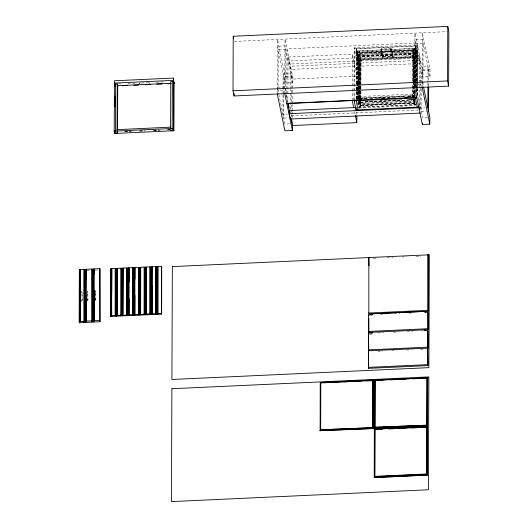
<?xml version="1.0" encoding="UTF-8"?>
<svg xmlns="http://www.w3.org/2000/svg" width="528" height="528" viewBox="0 0 528 528"><rect width="100%" height="100%" fill="white"/><g stroke="black" fill="none" stroke-linecap="round" stroke-linejoin="round"><path stroke-width="0.4" stroke-dasharray="2.64 1.98" d="M81.213 301.33A1.056 0.924 -11.7 0 0 82.13 300.366L81.998 292.195A1.056 0.924 -11.7 0 0 81.226 291.337M82.13 300.366L81.992 292.076M87.146 301.033A1.056 0.924 -11.7 0 0 87.925 300.102L87.8 291.925A1.056 0.924 -11.7 0 0 87.146 291.1M87.925 300.102L87.787 291.806M95.047 300.67A1.056 0.924 -11.7 0 0 95.832 299.739L95.7 291.562A1.056 0.924 -11.7 0 0 95.053 290.737M95.832 299.739L95.693 291.443M139.22 84.388L139.227 83.002M149.761 83.906L149.767 82.513M277.286 93.984L277.497 39.455L285.127 76.289L285.1 83.048L292.578 82.705L284.955 45.87L277.471 46.213L285.1 83.048M278.065 88.348L278.058 90.809L285.536 90.466L285.694 49.454L278.216 49.797L278.071 87.529M283.015 94.69L282.935 114.378L287.423 114.173M283.015 93.872L283.094 73.366L290.578 73.022L290.519 88.605M283.8 95.152L283.714 118.12L288.202 117.909M283.8 94.327L283.82 89.41M283.826 88.585L283.866 77.108L291.35 76.758L291.251 102.188M284.77 93.641L284.981 39.112L292.604 75.946L292.538 93.766M286.81 97.673L286.994 48.847L416.935 42.867L416.79 81.121M287.852 103.541L287.892 94.571M287.892 93.753L288.031 57.064L352.427 54.1L356.987 76.131L292.598 79.094L288.031 57.064M290.42 114.035L290.512 89.423M291.199 116.952L291.251 103.006M292.446 118.232L292.459 114.965M292.459 114.154L292.472 111.705M292.472 110.893L292.499 104.366M292.499 103.554L292.538 94.585M352.249 100.577L352.301 86.717M352.301 85.899L352.427 54.1M353.951 99.851L354.004 86.843M354.004 86.031L354.149 47.824L417.338 44.92L417.173 88.004M354.149 100.815L354.182 91.872M354.189 91.06L354.347 48.787L417.542 45.883L417.298 94.703M356.136 99.099L356.195 84.467M356.195 83.655L356.334 48.695L358.228 57.869L356.248 57.955L354.149 47.824M356.202 98.954L356.248 86.75M356.261 83.497L356.235 61.01M356.446 48.741L356.796 52.767L415.807 50.054L415.463 46.028L356.446 48.741L358.327 57.809M356.796 52.767L356.796 52.213L415.813 49.5L416.506 53.434L357.496 56.146L356.855 53.077L415.873 50.365M356.638 98.776L356.671 89.859M356.677 89.047L356.69 84.988M356.69 84.183L356.928 51.051L415.952 48.385L415.945 50.701L356.928 53.414L356.935 51.097M356.842 114.451L356.849 111.19M356.862 99.04L356.921 84.447M356.921 83.635L357.034 54.443L381.863 53.315L381.856 54.701L381.698 52.477M357.35 98.914L357.403 84.315M357.41 83.51L357.509 56.747L357.034 54.443M357.555 56.456L416.572 53.744L417.212 56.819L358.195 59.532L357.496 55.592L416.513 52.879L416.506 53.434M357.469 84.249L357.416 98.036L357.898 100.34M357.476 83.437L357.595 51.005L358.076 53.308L357.938 88.988M357.575 99.178L357.634 84.586M357.634 83.774L357.733 57.823L358.208 60.133L417.437 57.407L416.962 55.103M357.905 98.716L357.938 89.8M358.195 59.532L358.195 58.978L417.212 56.258L417.331 57.413M358.043 104.729L358.057 99.865M358.063 99.053L358.182 84.388M358.123 83.642L358.301 54.384L358.776 56.687L358.67 83.45M358.162 104.564L358.175 101.303M358.175 100.492L358.222 60.925M358.604 101.29L358.598 103.719L358.116 101.416M358.618 98.043L358.67 84.262M358.723 98.868L358.967 52.424M358.829 101.554L359.297 107.098L359.317 101.422M358.842 98.307L358.895 84.526M358.901 83.714L359 57.763L359.476 60.073M359.027 89.852L359.35 99.673M359.033 89.041L359.179 50.932L359.535 52.642L359.383 83.589M359.33 98.182L359.41 84.269M360.116 103.363L359.482 103.389L359.429 101.462M359.476 100.267L359.654 53.236M359.482 103.389L359.489 101.765M359.502 98.525L359.601 55.499M359.713 98.096L359.766 84.315M359.766 83.503L359.878 54.311L360.235 56.021L360.136 98.71M360.815 106.742L360.122 106.465L360.056 101.429M360.182 106.768L360.202 101.838M360.215 98.663L360.294 56.331M360.413 101.482L360.875 107.026L360.835 101.277M360.426 98.234L360.479 84.454M360.479 83.642L360.578 57.691L360.934 59.407L360.842 83.728M360.769 101.567L360.756 106.432L360.122 106.465M360.782 98.327L360.835 84.539M360.848 98.63L361.06 60.001M391.545 48.682L391.697 50.84L391.545 48.682A1.056 0.515 0.2 0 0 390.383 48.22L381.955 48.602A1.056 0.515 0.2 0 0 381.005 49.163L381.157 51.322L380.998 49.097M381.955 48.602L381.949 49.995A1.056 0.515 0.2 0 0 380.998 50.556M392.944 55.44L393.096 57.598L392.944 55.44A1.056 0.515 0.2 0 0 391.783 54.978L383.354 55.367A1.056 0.515 0.2 0 0 382.404 55.928L382.556 58.087L382.397 55.862M392.245 52.061L392.396 54.219L392.245 52.061A1.056 0.515 0.2 0 0 391.083 51.599L382.655 51.988L382.648 53.374A1.056 0.515 0.2 0 0 381.698 53.935M382.397 57.314A1.056 0.515 0.2 0 1 383.348 56.753L383.354 55.367M390.383 48.22L390.377 49.606A1.056 0.515 0.2 0 1 391.538 50.068M391.083 51.599L391.076 52.985A1.056 0.515 0.2 0 1 392.238 53.453M392.938 56.833A1.056 0.515 0.2 0 0 391.776 56.371L391.783 54.978M412.559 89.014L412.889 97.211M412.559 88.202L412.579 84.15M412.592 80.903L412.718 48.47L413.068 50.18L412.955 97.515M413.015 97.805L413.068 84.018M413.074 80.929L413.134 50.49M413.239 98.069L413.292 83.477M413.299 82.665L413.417 51.85L413.767 53.559M413.596 98.967L413.589 100.591L414.282 100.868L360.406 103.336L360.756 105.046L414.295 102.584L413.939 100.874M413.596 98.162L413.635 83.53M413.576 83.226L413.767 49.903M413.945 99.02L414.414 104.564L414.467 90.136M413.952 98.208L413.978 90.097M413.992 86.856L414.117 55.229L414.467 56.945M414.117 95.423L414.137 90.559M414.15 86.506L414.163 83.266M414.163 82.454L414.295 48.398L414.77 50.701L414.638 86.381M414.223 100.564L414.229 98.941M414.229 98.129L414.262 90.024M414.275 86.777L414.289 83.325M414.289 82.724L414.401 52.978L414.421 86.592M414.341 90.189L414.355 104.28L414.988 104.254L414.935 100.65M414.48 86.731L414.533 57.248M414.592 97.733L414.605 93.68M414.711 87.661L414.922 33.132L422.545 69.967L422.519 76.725L430.003 76.382L430.03 69.623L422.4 32.789L422.195 87.318M414.817 97.997L414.836 93.944M414.863 86.645L414.876 83.404M414.876 82.592L414.995 51.777L415.47 54.08M414.949 96.644L414.962 93.403M414.988 86.704L415.166 56.668M415.404 86.618L415.556 45.976L417.457 55.143L419.437 55.051M415.576 86.783L415.589 83.536M415.589 82.731L415.694 55.156L416.176 57.466L416.077 82.599M415.899 86.321L416.038 50.642L415.562 48.338M416.051 89.087L416.077 83.411M416.117 89.021L416.143 81.721M416.15 80.909L416.262 51.718L416.737 54.028L416.638 80.784M392.403 52.833L416.638 51.718L416.645 54.08L357.628 56.793M416.592 92.136L416.632 81.596M416.744 92.512L416.856 81.86M417.146 95.324L417.173 88.816M417.41 95.33L417.437 88.816M417.437 88.004L417.443 58.199M419.245 106.432L419.417 88.724M419.43 58.106L419.437 54.958L289.496 60.938L289.489 64.079L419.43 58.106L420.532 63.433L290.591 69.412L290.605 66.264L420.545 60.284L420.532 63.433M419.423 87.912L419.536 58.621L417.549 58.707M420.453 83.45L420.361 108.055L424.849 107.851M420.46 82.632L420.519 67.043L427.997 66.7L427.937 82.289M421.219 88.829L421.133 111.797L426.373 111.553M421.225 88.011L421.291 70.785L428.776 70.442L428.736 80.282M422.974 81.688L422.961 84.15L415.477 84.493L415.635 43.481L423.119 43.138L422.974 80.863M427.924 85.569L427.937 83.107M428.716 86.024L428.729 81.107M234.287 41.441L447.209 31.647M415.939 48.332L356.334 51.064L356.809 53.368L416.038 50.642M415.873 49.804L356.796 52.213M357.634 54.483L416.651 51.764M416.572 53.189L357.496 55.592M357.509 56.747L416.737 54.028M383.348 56.753L391.776 56.371M417.272 56.569L358.195 58.978M417.272 57.123L358.314 60.126M356.341 61.525L358.327 61.433M118.219 83.965L121.453 83.813M127.915 83.516L136 83.147M156.229 82.216L164.314 81.847M285.127 76.289L292.604 75.946M422.545 69.967L430.03 69.623M141.544 82.988L148.441 82.672A1.056 0.515 0.2 0 1 149.602 83.134M284.797 86.882L277.312 87.226L278.804 94.433M414.737 80.903L422.222 80.56L423.377 86.17M415.378 95.37L356.156 98.089L356.631 100.399M360.248 98.551L404.719 96.505M408.019 96.353L413.015 96.413M356.136 98.987L358.604 98.868M360.182 98.802L366.901 98.492M370.062 98.347L381.718 97.852M382.463 97.772L393.076 97.291M398.805 97.027L404.778 96.796M407.801 96.611L410.546 96.532M411.253 96.452L415.364 96.261M362.716 98.993L366.967 98.802M376.715 98.353L381.691 98.122M407.86 96.921L410.487 96.796M365.462 101.079L367.937 100.96M380.292 100.393L381.935 100.32M394.291 99.752L395.941 99.673M409.114 99.073L410.764 98.993M365.825 101.402L374.887 100.98M379.823 100.756L388.885 100.34M394.654 100.076L403.709 99.66M409.477 99.389L413.596 99.205M359.423 103.085L360.056 103.052M357.331 103.778L415.292 101.112M357.555 104.854L415.516 102.188M360.782 105.356L414.421 103.178M414.289 103.97L414.988 104.254M358.03 107.158L415.991 104.491M358.393 107.382L415.958 104.735M358.862 108.115L415.622 105.508M291.232 115.85L418.711 109.982M289.43 123.856L284.942 124.06L278.975 95.231M427.601 117.5L422.367 117.737L414.883 81.622M124.832 131.564L129.875 131.333M139.663 130.885L143.781 130.693M153.595 130.238L158.605 130.013M167.501 129.604L169.957 129.485M124.958 131.604L130.726 131.34M139.788 130.918L144.725 130.693M153.787 130.277L159.555 130.013M167.785 129.631L169.435 129.558M124.898 131.868L132.396 131.525M139.722 131.188L145.49 130.924M153.661 130.548L160.314 130.244M167.561 129.908L170.016 129.796M86.929 270.527L90.737 270.356M94.835 270.164L98.637 269.986M373.151 258.291L378.088 258.067M387.136 257.651L392.891 257.38M401.94 256.964L406.877 256.74M415.925 256.324L420.862 256.1M380.424 314.384L385.295 314.16M394.231 313.744L399.914 313.487M408.85 313.078L413.728 312.853M370.907 315.744L372.293 315.685M377.916 332.917L383.599 332.653M393.347 332.204L398.224 331.987M407.154 331.571L412.843 331.313M421.78 330.898L423.403 330.825M369.442 334.231L372.227 334.105M377.731 351.344L382.668 351.12M391.717 350.704L396.647 350.473M406.52 350.024L411.457 349.793M420.506 349.378L425.443 349.153M430.003 76.382L422.374 39.547L414.896 39.89L422.519 76.725M415.463 46.028L417.344 55.097M413.893 54.153L413.714 101.185L413.233 98.881M413.714 99.799L360.182 102.26M381.863 53.315L381.704 52.549A1.056 0.515 0.2 0 1 382.655 51.988M359.7 101.343L360.175 103.646M354.526 111.593L355.179 114.741M284.942 87.595L286.288 94.09M286.453 94.888L287.945 102.095M81.246 292.09A1.056 0.924 -11.7 0 1 82.157 292.961M81.972 299.6A1.056 0.924 -11.7 0 1 81.187 300.531M87.179 291.839A1.056 0.924 -11.7 0 1 87.958 292.697M87.767 299.336A1.056 0.924 -11.7 0 1 87.113 300.221M95.08 291.476A1.056 0.924 -11.7 0 1 95.858 292.334M95.674 298.967A1.056 0.924 -11.7 0 1 95.02 299.858M139.062 83.622A1.056 0.515 0.2 0 1 139.498 83.153M412.54 94.109L359.007 96.571L359.357 98.281L412.896 95.819L412.54 94.109M414.223 99.726L359.423 102.247L414.223 99.726M414.922 103.112L360.122 105.633L414.922 103.112"/><path stroke-width="0.79" d="M79.147 321.427L79.345 269.584L79.999 269.861L79.801 321.71L80.434 321.677L80.566 269.531L84.084 269.366L84.157 322.489L79.411 322.707L79.147 321.427L79.801 321.71M79.411 322.707L79.464 308.788M79.735 321.4L79.933 269.557M84.157 322.489L84.084 269.366M84.942 321.163L86.229 321.413L86.361 269.26L91.991 269.003L92.057 322.126L85.206 322.443L84.942 321.163L85.14 269.32L86.427 269.57L86.387 279.444M85.206 322.443L85.272 306.062M85.595 321.44L85.734 269.293M86.229 321.413L86.328 295.904M92.057 322.126L91.991 269.003M92.849 320.8L94.136 321.05L94.268 268.897L99.898 268.64L99.964 321.763L93.113 322.08L92.849 320.8L93.047 268.957L94.334 269.207L94.314 274.144M93.113 322.08L93.067 290.756L93.232 291.529M93.502 321.077L93.634 268.924M94.136 321.05L94.248 290.598M99.964 321.763L99.898 268.64M110.359 315.698L111.646 315.949L111.764 268.613L115.282 268.448L115.262 316.246L110.517 316.463L110.359 315.698L110.537 268.666L111.131 268.64L111.824 268.917L111.738 292.433M110.517 316.463L110.616 291.331M111.012 315.975L111.131 268.64M111.646 315.949L111.672 309.461M114.86 85.833L114.299 80.784L173.316 78.071L173.996 83.714M171.079 130.871L170.597 128.561L170.782 81.536L173.626 81.404L174.101 83.708L173.923 130.739L114.695 133.465L114.22 131.155L114.398 84.13L117.242 83.998L117.599 85.708L117.434 129.492M114.695 133.465L114.708 131.03M114.8 106.702L114.84 96.162M115.665 84.071L115.48 131.102L115.962 133.406M115.262 316.246L115.282 268.448M117.44 315.678L117.559 268.343L121.077 268.184L121.057 315.982L116.318 316.199L116.153 315.427L116.338 268.402L116.926 268.376L116.807 315.711L117.44 315.678L117.48 305.95M116.318 316.199L116.424 287.819M117.242 83.998L117.064 131.023L117.539 133.333M116.807 315.711L116.926 268.376M117.605 117.275L117.724 86.302M117.546 288.922L117.559 268.343M121.057 315.982L121.077 268.184M121.955 315.163L122.133 268.132L122.786 268.415L122.608 315.44L123.235 315.414L123.354 268.079L126.872 267.914L126.852 315.711L122.113 315.929L121.955 315.163L122.608 315.44M122.113 315.929L122.232 284.308M122.542 315.137L122.72 268.105M126.852 315.711L126.872 267.914M127.75 314.899L129.037 315.15L129.149 267.808L132.673 267.65L132.647 315.447L127.908 315.665L127.928 267.868L129.215 268.118L129.162 281.899M127.908 315.665L128.04 280.797M128.403 315.176L128.515 267.841M129.037 315.15L129.096 298.927M132.647 315.447L132.673 267.65M134.831 314.879L134.95 267.544L138.468 267.379L138.448 315.183L133.703 315.401L133.544 314.629L133.723 267.597L134.317 267.571L134.198 314.912L134.831 314.879L134.904 295.423M133.703 315.401L133.848 278.098M134.198 314.912L134.317 267.571M134.97 279.206L134.95 267.544M138.448 315.183L138.468 267.379M139.339 314.365L139.524 267.333L140.177 267.617L139.993 314.642L140.626 314.615L140.745 267.28L144.263 267.115L144.243 314.912L139.498 315.13L139.339 314.365L139.993 314.642M139.498 315.13L139.656 274.586M139.933 314.338L140.111 267.307M144.243 314.912L144.263 267.115M145.134 314.094L146.421 314.345L146.54 267.01L150.058 266.851L150.038 314.648L145.299 314.866L145.319 267.069L146.606 267.32L146.586 272.184M145.299 314.866L145.464 271.082M145.794 314.378L145.906 267.043M146.421 314.345L146.52 289.212M150.038 314.648L150.058 266.851M152.222 314.081L152.335 266.746L155.852 266.581L155.833 314.378L151.094 314.596L151.114 266.798L151.767 267.082L151.589 314.107L152.222 314.081L152.328 285.701M151.094 314.596L151.114 266.798M151.589 314.107L151.701 266.772M152.394 268.673L152.335 266.746M155.833 314.378L155.852 266.581M156.73 313.566L156.908 266.534L157.562 266.812L157.384 313.843L158.017 313.817L158.129 266.475L161.654 266.317L161.634 314.114L156.889 314.332L156.73 313.566L157.384 313.843M156.889 314.332L156.908 266.534M157.318 313.54L157.502 266.508M161.634 314.114L161.654 266.317M172.359 81.464L172.181 128.489L172.656 130.799M173.877 83.12L173.316 78.071M173.923 130.739L173.448 128.436L173.626 81.404M173.936 83.424L173.877 82.566M233.006 90.796L233.218 36.267L447.784 26.4L448.853 31.574L448.642 86.104L234.082 95.971L233.006 90.796L447.572 80.929L448.642 86.104M234.082 95.971L234.089 93.529M420.341 113.058L290.4 119.031L289.298 113.705L289.311 110.557L355.925 107.494M290.4 119.031L290.407 117.46M277.286 93.984L284.915 130.819L292.4 130.475L292.426 123.935M320.12 430.967L320.239 382.523L373.461 380.074L373.342 428.525L320.054 430.663L373.342 428.525M320.687 430.115L320.813 382.76L372.768 380.371L372.643 427.687L320.628 429.792L372.643 427.687M419.239 107.078L356.05 109.989L356.063 107.395M290.948 118.49L292.42 125.565L356.809 122.608L356.836 116.081M427.845 365.607L427.706 348.077L427.845 365.607L368.617 368.333L368.419 367.369L368.485 350.797L427.911 348.11L427.977 331.538L427.772 330.581L424.822 330.713L424.829 329.789L425.027 330.752M368.551 333.3L368.683 350.836L368.551 333.3L372.029 333.142L372.029 332.218L372.227 333.181M424.901 311.362L424.895 312.292L427.845 312.154L428.043 313.117L427.984 329.69L368.755 332.416L368.617 314.879L372.095 314.721L372.101 313.79L424.901 311.362L425.099 312.325M428.05 311.269L428.063 254.793L428.05 311.269L368.828 313.988L368.841 257.519L369.013 265.828M368.617 368.333L368.485 350.797M368.755 332.416L368.808 318.206M372.583 427.403L372.768 380.371M373.276 428.215L373.461 380.074M427.548 426.644L427.423 475.094L374.207 477.543L374.326 429.092L427.607 426.954M427.733 377.579L427.614 426.023L374.392 428.472L374.517 380.028L427.799 377.883M374.774 476.645L374.9 429.33L374.774 476.685L426.73 474.256L426.914 427.231L374.326 429.092M374.906 427.297L375.085 380.266L427.04 377.876L426.921 425.192L374.906 427.297L426.921 425.192M374.966 427.621L375.085 380.266M423.548 86.968L429.845 117.394L429.818 124.153L422.341 124.496L422.347 122.998M427.845 107.712L427.918 87.206M426.73 474.256L426.855 426.941M426.862 424.908L427.04 377.876M427.911 348.11L427.772 330.581M427.984 329.69L427.845 312.154M428.617 111.454L428.71 86.843M447.572 80.929L447.784 26.4M114.292 83.101L173.309 80.381M117.315 85.721L170.597 83.272M122.298 85.8L127.545 85.562M133.775 85.272L138.692 85.048M145.253 84.744L150.605 84.5M156.724 84.216L162.136 83.972M167.904 83.708L171.197 83.556M358.875 99.627L361.337 99.515M370.366 99.099L372.827 98.987M381.856 98.571L384.318 98.459M393.34 98.043L395.802 97.931M404.831 97.515L407.293 97.403M415.496 97.02L417.14 96.947M286.783 103.376L416.724 97.396M354.149 100.815L416.678 97.944M289.298 113.705L419.239 107.732L419.555 109.25M117.071 129.637L170.603 127.175M114.22 131.155L173.448 128.436M117.421 132.739L116.787 132.766L117.48 133.043M170.953 130.277L171.653 130.555L171.019 130.581M79.999 269.861L80.566 269.531M116.992 268.679L117.625 268.653M122.786 268.415L123.354 268.079M134.376 267.881L135.01 267.854M140.177 267.617L140.745 267.28M151.767 267.082L152.401 267.049M157.562 266.812L158.129 266.475M111.58 315.638L115.104 315.48M116.153 315.427L116.747 315.401M117.381 315.374L120.899 315.209M126.694 314.945L123.235 315.414M128.971 314.84L132.488 314.681M133.544 314.629L134.132 314.602M134.765 314.576L138.29 314.411M144.085 314.147L140.626 314.615M146.362 314.041L149.879 313.876M150.935 313.83L151.523 313.804M152.156 313.777L155.674 313.612M161.469 313.348L158.017 313.817M83.886 321.209L80.434 321.677M86.163 321.103L91.793 320.846M94.07 320.74L99.7 320.483M368.623 313.025L427.852 310.306M368.557 331.452L427.779 328.726M368.485 349.873L427.713 347.147M368.419 367.369L427.647 364.643M326.852 382.529L331.769 382.298M338.316 382.001L343.226 381.777M349.78 381.473L354.691 381.249M361.244 380.945L366.155 380.721M377.85 380.18L374.517 380.028M384.404 379.883L388.496 379.691M395.868 379.355L400.778 379.13M407.326 378.827L412.243 378.602M418.79 378.299L423.7 378.074M325.743 382.826L320.813 382.76M332.237 382.523L337.92 382.265M343.603 382.001L348.473 381.777M354.968 381.48L360.65 381.216M366.333 380.959L372.016 380.695M377.579 380.437L383.262 380.18M389.756 379.883L394.627 379.658M401.122 379.355L405.992 379.13M412.487 378.833L418.169 378.576M423.852 378.312L427.099 378.16M376.583 429.541L382.265 429.284M388.76 428.987L393.631 428.762M400.125 428.459L404.996 428.234M411.49 427.937L417.173 427.68M422.855 427.416L426.914 427.231M374.715 476.362L426.67 473.972M422.195 87.318L429.818 124.153M414.711 87.661L422.341 124.496M415.358 98.003L417.259 107.171M427.614 426.023L374.392 428.472M356.129 100.723L358.03 109.897M353.951 99.851L356.05 109.989M353.714 107.659L352.249 100.577L287.852 103.541L289.648 112.193M355.344 115.526L356.809 122.608M427.423 475.094L374.207 477.543M372.101 313.79L372.299 314.754M368.617 314.879L368.821 315.843M288.446 104.498L289.106 107.699M291.595 119.711L292.261 122.912M284.77 93.641L292.4 130.475M233.218 36.267L233.673 38.485M114.398 84.13L114.873 86.434M145.319 267.069L145.477 267.835M139.524 267.333L139.682 268.105M133.723 267.597L133.881 268.369M127.928 267.868L128.086 268.633M122.133 268.132L122.291 268.904M116.338 268.402L116.497 269.168M85.325 291.892L85.166 291.119L85.292 301.151M79.53 292.156L79.372 291.39L79.49 301.415M171.884 388.727L171.448 501.6L428.426 489.779L428.855 376.913L171.884 388.727M172.352 266.6L171.917 379.474L428.888 367.653L429.323 254.78L172.352 266.6"/></g></svg>
